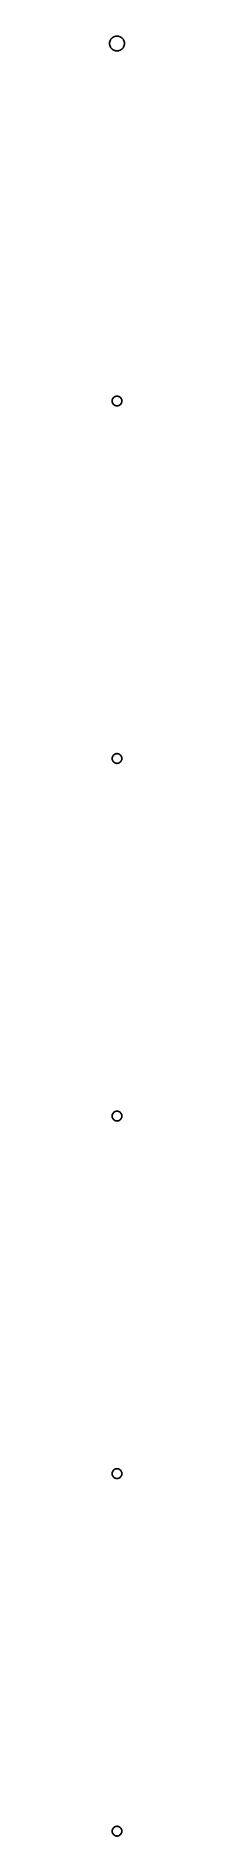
# Model space of a CAD drawing. Header units: metres. Extents: x -2 to 2, y -1 to 552.
import ezdxf

# ---------------------------------------------------------------- set-up
doc = ezdxf.new("R2010")
doc.units = ezdxf.units.M

msp = doc.modelspace()

# ---------------------------------------------------------------- linework, layer by layer
for p, q in [((-2.28, 550.29), (-2.3, 550)), ((-2.3, 550), (-2.28, 549.71)), ((-2.23, 550.57), (-2.28, 550.29)), ((-2.28, 549.71), (-2.23, 549.43)), ((-2.14, 550.85), (-2.23, 550.57)), ((-2.23, 549.43), (-2.14, 549.15)), ((-2.02, 551.11), (-2.14, 550.85)), ((-2.14, 549.15), (-2.02, 548.89)), ((-1.86, 551.35), (-2.02, 551.11)), ((-2.02, 548.89), (-1.86, 548.65)), ((-1.68, 551.57), (-1.86, 551.35)), ((-1.86, 548.65), (-1.68, 548.43)), ((-1.47, 551.77), (-1.68, 551.57)), ((-1.68, 548.43), (-1.47, 548.23)), ((-1.23, 551.94), (-1.47, 551.77)), ((-0.98, 552.08), (-1.23, 551.94)), ((-0.71, 552.19), (-0.98, 552.08)), ((-0.43, 552.26), (-0.71, 552.19)), ((-0.14, 552.29), (-0.43, 552.26)), ((0.14, 552.29), (-0.14, 552.29)), ((0.43, 552.26), (0.14, 552.29)), ((0.71, 552.19), (0.43, 552.26)), ((0.98, 552.08), (0.71, 552.19)), ((1.23, 551.94), (0.98, 552.08)), ((1.47, 551.77), (1.23, 551.94)), ((1.68, 551.57), (1.47, 551.77)), ((1.47, 548.23), (1.68, 548.43)), ((1.86, 551.35), (1.68, 551.57)), ((1.68, 548.43), (1.86, 548.65)), ((2.02, 551.11), (1.86, 551.35)), ((1.86, 548.65), (2.02, 548.89)), ((2.14, 550.85), (2.02, 551.11)), ((2.02, 548.89), (2.14, 549.15)), ((2.23, 550.57), (2.14, 550.85)), ((2.14, 549.15), (2.23, 549.43)), ((2.28, 550.29), (2.23, 550.57)), ((2.23, 549.43), (2.28, 549.71)), ((2.3, 550), (2.28, 550.29)), ((2.28, 549.71), (2.3, 550)), ((-1.47, 548.23), (-1.23, 548.06)), ((-1.23, 548.06), (-0.98, 547.92)), ((-0.98, 547.92), (-0.71, 547.81)), ((-0.71, 547.81), (-0.43, 547.74)), ((-0.43, 547.74), (-0.14, 547.71)), ((-0.14, 547.71), (0.14, 547.71)), ((0.14, 547.71), (0.43, 547.74)), ((0.43, 547.74), (0.71, 547.81)), ((0.71, 547.81), (0.98, 547.92)), ((0.98, 547.92), (1.23, 548.06)), ((1.23, 548.06), (1.47, 548.23)), ((-1.49, 440.19), (-1.5, 440)), ((-1.5, 440), (-1.49, 439.81)), ((-1.45, 440.37), (-1.49, 440.19)), ((-1.49, 439.81), (-1.45, 439.63)), ((-1.39, 440.55), (-1.45, 440.37)), ((-1.45, 439.63), (-1.39, 439.45)), ((-1.31, 440.72), (-1.39, 440.55)), ((-1.39, 439.45), (-1.31, 439.28)), ((-1.21, 440.88), (-1.31, 440.72)), ((-1.31, 439.28), (-1.21, 439.12)), ((-1.09, 441.03), (-1.21, 440.88)), ((-1.21, 439.12), (-1.09, 438.97)), ((-0.96, 441.16), (-1.09, 441.03)), ((-1.09, 438.97), (-0.96, 438.84)), ((-0.8, 441.27), (-0.96, 441.16)), ((-0.96, 438.84), (-0.8, 438.73)), ((-0.64, 441.36), (-0.8, 441.27)), ((-0.8, 438.73), (-0.64, 438.64)), ((-0.46, 441.43), (-0.64, 441.36)), ((-0.64, 438.64), (-0.46, 438.57)), ((-0.28, 441.47), (-0.46, 441.43)), ((-0.46, 438.57), (-0.28, 438.53)), ((-0.09, 441.5), (-0.28, 441.47)), ((-0.28, 438.53), (-0.09, 438.5)), ((0.09, 441.5), (-0.09, 441.5)), ((-0.09, 438.5), (0.09, 438.5)), ((0.28, 441.47), (0.09, 441.5)), ((0.09, 438.5), (0.28, 438.53)), ((0.46, 441.43), (0.28, 441.47)), ((0.28, 438.53), (0.46, 438.57)), ((0.64, 441.36), (0.46, 441.43)), ((0.46, 438.57), (0.64, 438.64)), ((0.8, 441.27), (0.64, 441.36)), ((0.64, 438.64), (0.8, 438.73)), ((0.96, 441.16), (0.8, 441.27)), ((0.8, 438.73), (0.96, 438.84)), ((1.09, 441.03), (0.96, 441.16)), ((0.96, 438.84), (1.09, 438.97)), ((1.21, 440.88), (1.09, 441.03)), ((1.09, 438.97), (1.21, 439.12)), ((1.31, 440.72), (1.21, 440.88)), ((1.21, 439.12), (1.31, 439.28)), ((1.39, 440.55), (1.31, 440.72)), ((1.31, 439.28), (1.39, 439.45)), ((1.45, 440.37), (1.39, 440.55)), ((1.39, 439.45), (1.45, 439.63)), ((1.49, 440.19), (1.45, 440.37)), ((1.45, 439.63), (1.49, 439.81)), ((1.5, 440), (1.49, 440.19)), ((1.49, 439.81), (1.5, 440)), ((-1.49, 330.19), (-1.5, 330)), ((-1.5, 330), (-1.49, 329.81)), ((-1.45, 330.37), (-1.49, 330.19)), ((-1.49, 329.81), (-1.45, 329.63)), ((-1.39, 330.55), (-1.45, 330.37)), ((-1.45, 329.63), (-1.39, 329.45)), ((-1.31, 330.72), (-1.39, 330.55)), ((-1.39, 329.45), (-1.31, 329.28)), ((-1.21, 330.88), (-1.31, 330.72)), ((-1.31, 329.28), (-1.21, 329.12)), ((-1.09, 331.03), (-1.21, 330.88)), ((-1.21, 329.12), (-1.09, 328.97)), ((-0.96, 331.16), (-1.09, 331.03)), ((-1.09, 328.97), (-0.96, 328.84)), ((-0.8, 331.27), (-0.96, 331.16)), ((-0.96, 328.84), (-0.8, 328.73)), ((-0.64, 331.36), (-0.8, 331.27)), ((-0.8, 328.73), (-0.64, 328.64)), ((-0.46, 331.43), (-0.64, 331.36)), ((-0.64, 328.64), (-0.46, 328.57)), ((-0.28, 331.47), (-0.46, 331.43)), ((-0.46, 328.57), (-0.28, 328.53)), ((-0.09, 331.5), (-0.28, 331.47)), ((-0.28, 328.53), (-0.09, 328.5)), ((0.09, 331.5), (-0.09, 331.5)), ((-0.09, 328.5), (0.09, 328.5)), ((0.28, 331.47), (0.09, 331.5)), ((0.09, 328.5), (0.28, 328.53)), ((0.46, 331.43), (0.28, 331.47)), ((0.28, 328.53), (0.46, 328.57)), ((0.64, 331.36), (0.46, 331.43)), ((0.46, 328.57), (0.64, 328.64)), ((0.8, 331.27), (0.64, 331.36)), ((0.64, 328.64), (0.8, 328.73)), ((0.96, 331.16), (0.8, 331.27)), ((0.8, 328.73), (0.96, 328.84)), ((1.09, 331.03), (0.96, 331.16)), ((0.96, 328.84), (1.09, 328.97)), ((1.21, 330.88), (1.09, 331.03)), ((1.09, 328.97), (1.21, 329.12)), ((1.31, 330.72), (1.21, 330.88)), ((1.21, 329.12), (1.31, 329.28)), ((1.39, 330.55), (1.31, 330.72)), ((1.31, 329.28), (1.39, 329.45)), ((1.45, 330.37), (1.39, 330.55)), ((1.39, 329.45), (1.45, 329.63)), ((1.49, 330.19), (1.45, 330.37)), ((1.45, 329.63), (1.49, 329.81)), ((1.5, 330), (1.49, 330.19)), ((1.49, 329.81), (1.5, 330)), ((-1.49, 220.19), (-1.5, 220)), ((-1.5, 220), (-1.49, 219.81)), ((-1.45, 220.37), (-1.49, 220.19)), ((-1.49, 219.81), (-1.45, 219.63)), ((-1.39, 220.55), (-1.45, 220.37)), ((-1.45, 219.63), (-1.39, 219.45)), ((-1.31, 220.72), (-1.39, 220.55)), ((-1.39, 219.45), (-1.31, 219.28)), ((-1.21, 220.88), (-1.31, 220.72)), ((-1.31, 219.28), (-1.21, 219.12)), ((-1.09, 221.03), (-1.21, 220.88)), ((-1.21, 219.12), (-1.09, 218.97)), ((-0.96, 221.16), (-1.09, 221.03)), ((-1.09, 218.97), (-0.96, 218.84)), ((-0.8, 221.27), (-0.96, 221.16)), ((-0.96, 218.84), (-0.8, 218.73)), ((-0.64, 221.36), (-0.8, 221.27)), ((-0.8, 218.73), (-0.64, 218.64)), ((-0.46, 221.43), (-0.64, 221.36)), ((-0.64, 218.64), (-0.46, 218.57)), ((-0.28, 221.47), (-0.46, 221.43)), ((-0.46, 218.57), (-0.28, 218.53)), ((-0.09, 221.5), (-0.28, 221.47)), ((-0.28, 218.53), (-0.09, 218.5)), ((0.09, 221.5), (-0.09, 221.5)), ((-0.09, 218.5), (0.09, 218.5)), ((0.28, 221.47), (0.09, 221.5)), ((0.09, 218.5), (0.28, 218.53)), ((0.46, 221.43), (0.28, 221.47)), ((0.28, 218.53), (0.46, 218.57)), ((0.64, 221.36), (0.46, 221.43)), ((0.46, 218.57), (0.64, 218.64)), ((0.8, 221.27), (0.64, 221.36)), ((0.64, 218.64), (0.8, 218.73)), ((0.96, 221.16), (0.8, 221.27)), ((0.8, 218.73), (0.96, 218.84)), ((1.09, 221.03), (0.96, 221.16)), ((0.96, 218.84), (1.09, 218.97)), ((1.21, 220.88), (1.09, 221.03)), ((1.09, 218.97), (1.21, 219.12)), ((1.31, 220.72), (1.21, 220.88)), ((1.21, 219.12), (1.31, 219.28)), ((1.39, 220.55), (1.31, 220.72)), ((1.31, 219.28), (1.39, 219.45)), ((1.45, 220.37), (1.39, 220.55)), ((1.39, 219.45), (1.45, 219.63)), ((1.49, 220.19), (1.45, 220.37)), ((1.45, 219.63), (1.49, 219.81)), ((1.5, 220), (1.49, 220.19)), ((1.49, 219.81), (1.5, 220)), ((-1.21, 110.88), (-1.31, 110.72)), ((-1.09, 111.03), (-1.21, 110.88)), ((-0.96, 111.16), (-1.09, 111.03)), ((-0.8, 111.27), (-0.96, 111.16)), ((-0.64, 111.36), (-0.8, 111.27)), ((-0.46, 111.43), (-0.64, 111.36)), ((-0.28, 111.47), (-0.46, 111.43)), ((-0.09, 111.5), (-0.28, 111.47)), ((0.09, 111.5), (-0.09, 111.5)), ((0.28, 111.47), (0.09, 111.5)), ((0.46, 111.43), (0.28, 111.47)), ((0.64, 111.36), (0.46, 111.43)), ((0.8, 111.27), (0.64, 111.36)), ((0.96, 111.16), (0.8, 111.27)), ((1.09, 111.03), (0.96, 111.16)), ((1.21, 110.88), (1.09, 111.03)), ((1.31, 110.72), (1.21, 110.88)), ((-1.49, 110.19), (-1.5, 110)), ((-1.5, 110), (-1.49, 109.81)), ((-1.45, 110.37), (-1.49, 110.19)), ((-1.49, 109.81), (-1.45, 109.63)), ((-1.39, 110.55), (-1.45, 110.37)), ((-1.45, 109.63), (-1.39, 109.45)), ((-1.31, 110.72), (-1.39, 110.55)), ((-1.39, 109.45), (-1.31, 109.28)), ((-1.31, 109.28), (-1.21, 109.12)), ((-1.21, 109.12), (-1.09, 108.97)), ((-1.09, 108.97), (-0.96, 108.84)), ((-0.96, 108.84), (-0.8, 108.73)), ((-0.8, 108.73), (-0.64, 108.64)), ((-0.64, 108.64), (-0.46, 108.57)), ((-0.46, 108.57), (-0.28, 108.53)), ((-0.28, 108.53), (-0.09, 108.5)), ((-0.09, 108.5), (0.09, 108.5)), ((0.09, 108.5), (0.28, 108.53)), ((0.28, 108.53), (0.46, 108.57)), ((0.46, 108.57), (0.64, 108.64)), ((0.64, 108.64), (0.8, 108.73)), ((0.8, 108.73), (0.96, 108.84)), ((0.96, 108.84), (1.09, 108.97)), ((1.09, 108.97), (1.21, 109.12)), ((1.21, 109.12), (1.31, 109.28)), ((1.39, 110.55), (1.31, 110.72)), ((1.31, 109.28), (1.39, 109.45)), ((1.45, 110.37), (1.39, 110.55)), ((1.39, 109.45), (1.45, 109.63)), ((1.49, 110.19), (1.45, 110.37)), ((1.45, 109.63), (1.49, 109.81)), ((1.5, 110), (1.49, 110.19)), ((1.49, 109.81), (1.5, 110)), ((-1.49, 0.19), (-1.5, 0)), ((-1.5, 0), (-1.49, -0.19)), ((-1.45, 0.37), (-1.49, 0.19)), ((-1.39, 0.55), (-1.45, 0.37)), ((-1.31, 0.72), (-1.39, 0.55)), ((-1.21, 0.88), (-1.31, 0.72)), ((-1.09, 1.03), (-1.21, 0.88)), ((-0.96, 1.16), (-1.09, 1.03)), ((-0.8, 1.27), (-0.96, 1.16)), ((-0.64, 1.36), (-0.8, 1.27)), ((-0.46, 1.43), (-0.64, 1.36)), ((-0.28, 1.47), (-0.46, 1.43)), ((-0.09, 1.5), (-0.28, 1.47)), ((0.09, 1.5), (-0.09, 1.5)), ((0.28, 1.47), (0.09, 1.5)), ((0.46, 1.43), (0.28, 1.47)), ((0.64, 1.36), (0.46, 1.43)), ((0.8, 1.27), (0.64, 1.36)), ((0.96, 1.16), (0.8, 1.27)), ((1.09, 1.03), (0.96, 1.16)), ((1.21, 0.88), (1.09, 1.03)), ((1.31, 0.72), (1.21, 0.88)), ((1.39, 0.55), (1.31, 0.72)), ((1.45, 0.37), (1.39, 0.55)), ((1.49, 0.19), (1.45, 0.37)), ((1.5, 0), (1.49, 0.19)), ((1.49, -0.19), (1.5, 0)), ((-1.49, -0.19), (-1.45, -0.37)), ((-1.45, -0.37), (-1.39, -0.55)), ((-1.39, -0.55), (-1.31, -0.72)), ((-1.31, -0.72), (-1.21, -0.88)), ((-1.21, -0.88), (-1.09, -1.03)), ((-1.09, -1.03), (-0.96, -1.16)), ((-0.96, -1.16), (-0.8, -1.27)), ((-0.8, -1.27), (-0.64, -1.36)), ((-0.64, -1.36), (-0.46, -1.43)), ((-0.46, -1.43), (-0.28, -1.47)), ((-0.28, -1.47), (-0.09, -1.5)), ((-0.09, -1.5), (0.09, -1.5)), ((0.09, -1.5), (0.28, -1.47)), ((0.28, -1.47), (0.46, -1.43)), ((0.46, -1.43), (0.64, -1.36)), ((0.64, -1.36), (0.8, -1.27)), ((0.8, -1.27), (0.96, -1.16)), ((0.96, -1.16), (1.09, -1.03)), ((1.09, -1.03), (1.21, -0.88)), ((1.21, -0.88), (1.31, -0.72)), ((1.31, -0.72), (1.39, -0.55)), ((1.39, -0.55), (1.45, -0.37)), ((1.45, -0.37), (1.49, -0.19))]:
    msp.add_line(p, q)

doc.saveas('drawing.dxf')
